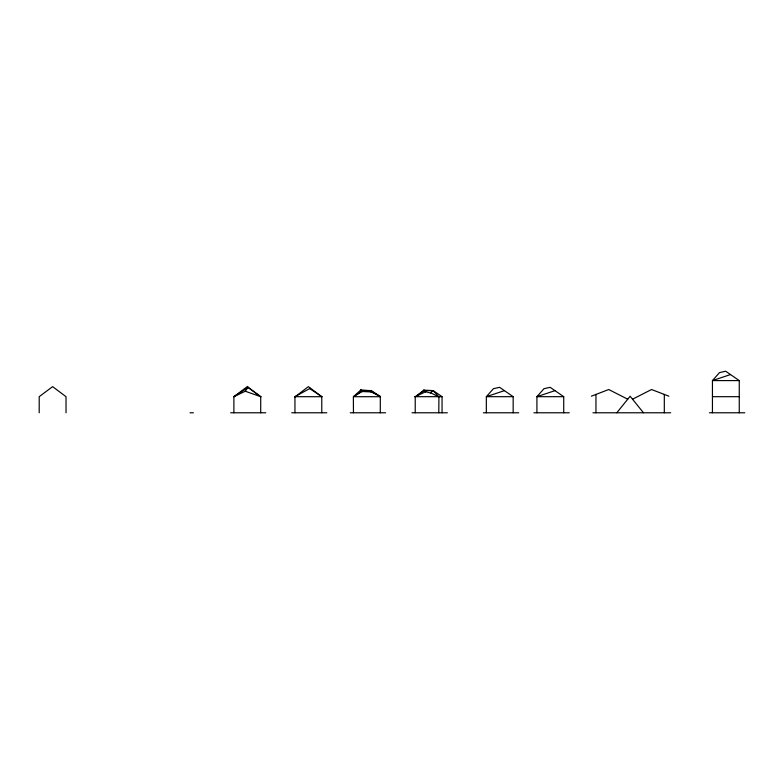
<?xml version="1.0" encoding="UTF-8"?>
<svg xmlns="http://www.w3.org/2000/svg" width="784" height="784" viewBox="0 0 784 784"><rect width="100%" height="100%" fill="white"/><g stroke="black" fill="none" stroke-linecap="round" stroke-linejoin="round"><path stroke-width="1.18" d="M361.659 391.314L360.865 389.952L353.457 396.684L361.983 391.628L361.679 391.236L361.963 391.647M370.891 391.765L370.656 390.501M371.038 391.392L370.989 391.912L361.826 391.51M371.028 391.833L380.328 396.479L380.279 412.776M424.007 390.285L425.643 391.686L430.524 393.058L432.876 390.599L423.928 390.128L415.373 396.91L415.02 396.518M432.709 390.726L432.837 390.579M294.804 396.91L295.049 396.439L294.921 396.949M322.038 396.714L294.764 396.684M380.544 396.714L353.613 396.704M360.954 390.148L360.718 389.746M370.469 390.834L370.45 390.844M438.922 396.586L438.795 412.776M425.575 391.863L425.761 391.833M370.322 390.785L380.26 396.528M425.604 391.696L415.206 396.773L423.977 390.648L433.297 390.648L442.049 396.684L442.049 412.776M438.766 396.88L430.524 392.725M294.951 412.776L294.951 396.684L310.18 388.286L309.847 388.707L321.773 396.684L321.773 412.776M245.216 391.412L245.333 390.981M438.707 396.675L433.042 390.55M380.201 396.616L371.528 390.648L362.208 390.648L353.457 396.684M233.887 412.776L233.887 396.684L245.284 391.236L247.94 387.423L260.709 396.684L260.709 412.776M247.773 387.61L248.067 387.198M233.72 396.479L234.151 396.635M616.792 412.776L630.13 396.234L643.468 412.776M424.085 390.334L423.86 389.971M295.088 396.831L308.357 386.63L321.773 396.684M247.94 387.423L233.887 396.684L247.293 386.63L260.709 396.684L245.284 391.236M632.531 399.213L651.553 389.521L668.87 396.185M591.391 396.185L608.717 389.521L627.729 399.213M504.416 390.648L486.345 396.684L486.345 412.776M554.974 390.648L536.913 396.684L536.913 412.776M730.512 374.556L712.44 380.593L712.44 412.776M739.263 380.593L712.44 380.593L719.506 372.616L725.69 371.224L739.263 380.593L739.263 412.776M415.04 396.684L442.049 396.684M513.167 396.684L486.345 396.684L493.41 388.707L499.594 387.316L513.167 396.684L513.167 412.776M563.725 396.684L536.913 396.684L543.969 388.707L550.152 387.316L563.725 396.684L563.725 412.776M712.44 396.684L739.263 396.684M190.051 412.776L193.403 412.776M230.672 412.776L265.766 412.776M291.736 412.776L326.83 412.776M350.242 412.776L385.601 412.776M412.012 412.776L447.37 412.776M483.346 412.776L518.704 412.776M533.914 412.776L569.272 412.776M592.949 412.776L670.692 412.776M709.442 412.776L744.8 412.776M360.865 389.952L370.489 390.648M260.66 396.949L260.974 396.635M353.457 412.776L353.368 396.763M415.226 396.547L415.226 412.776M664.313 394.43L664.313 412.776M595.958 394.43L595.958 412.776M66.023 412.776L66.023 396.684L52.606 386.63L39.2 396.684L39.2 412.776M380.005 396.665L380.015 396.616"/></g></svg>
